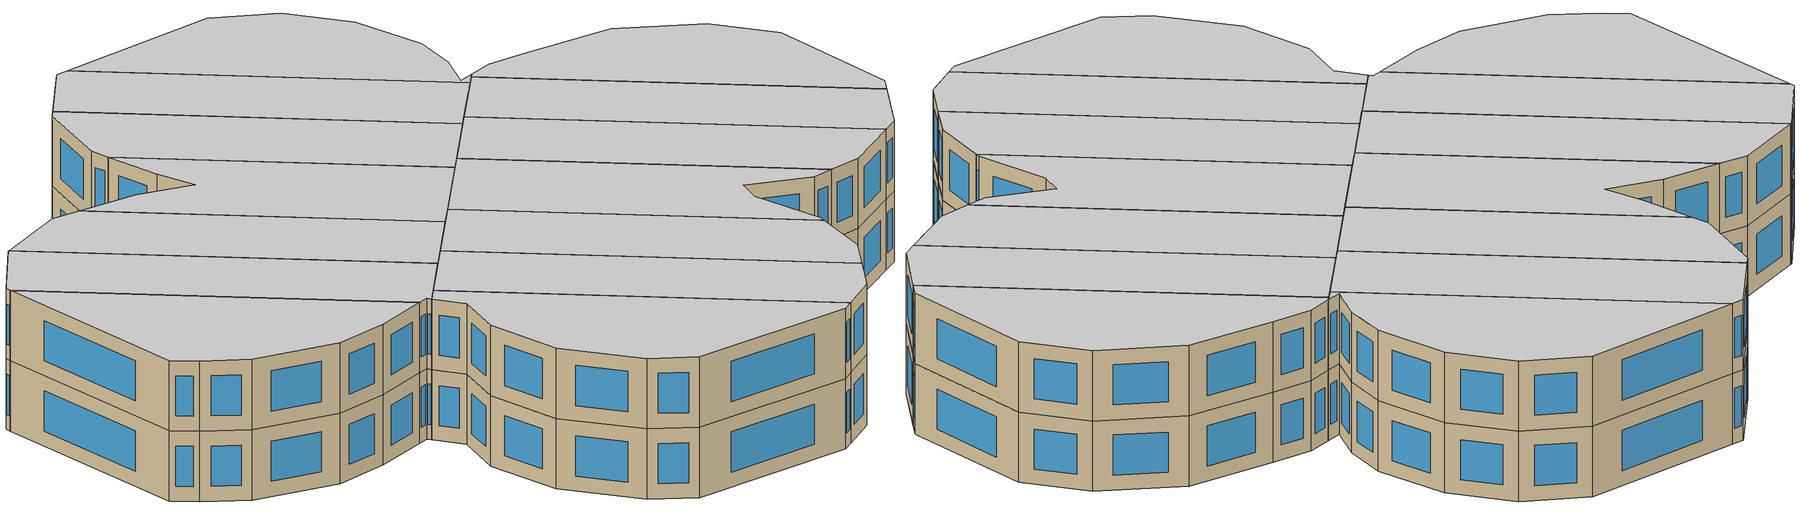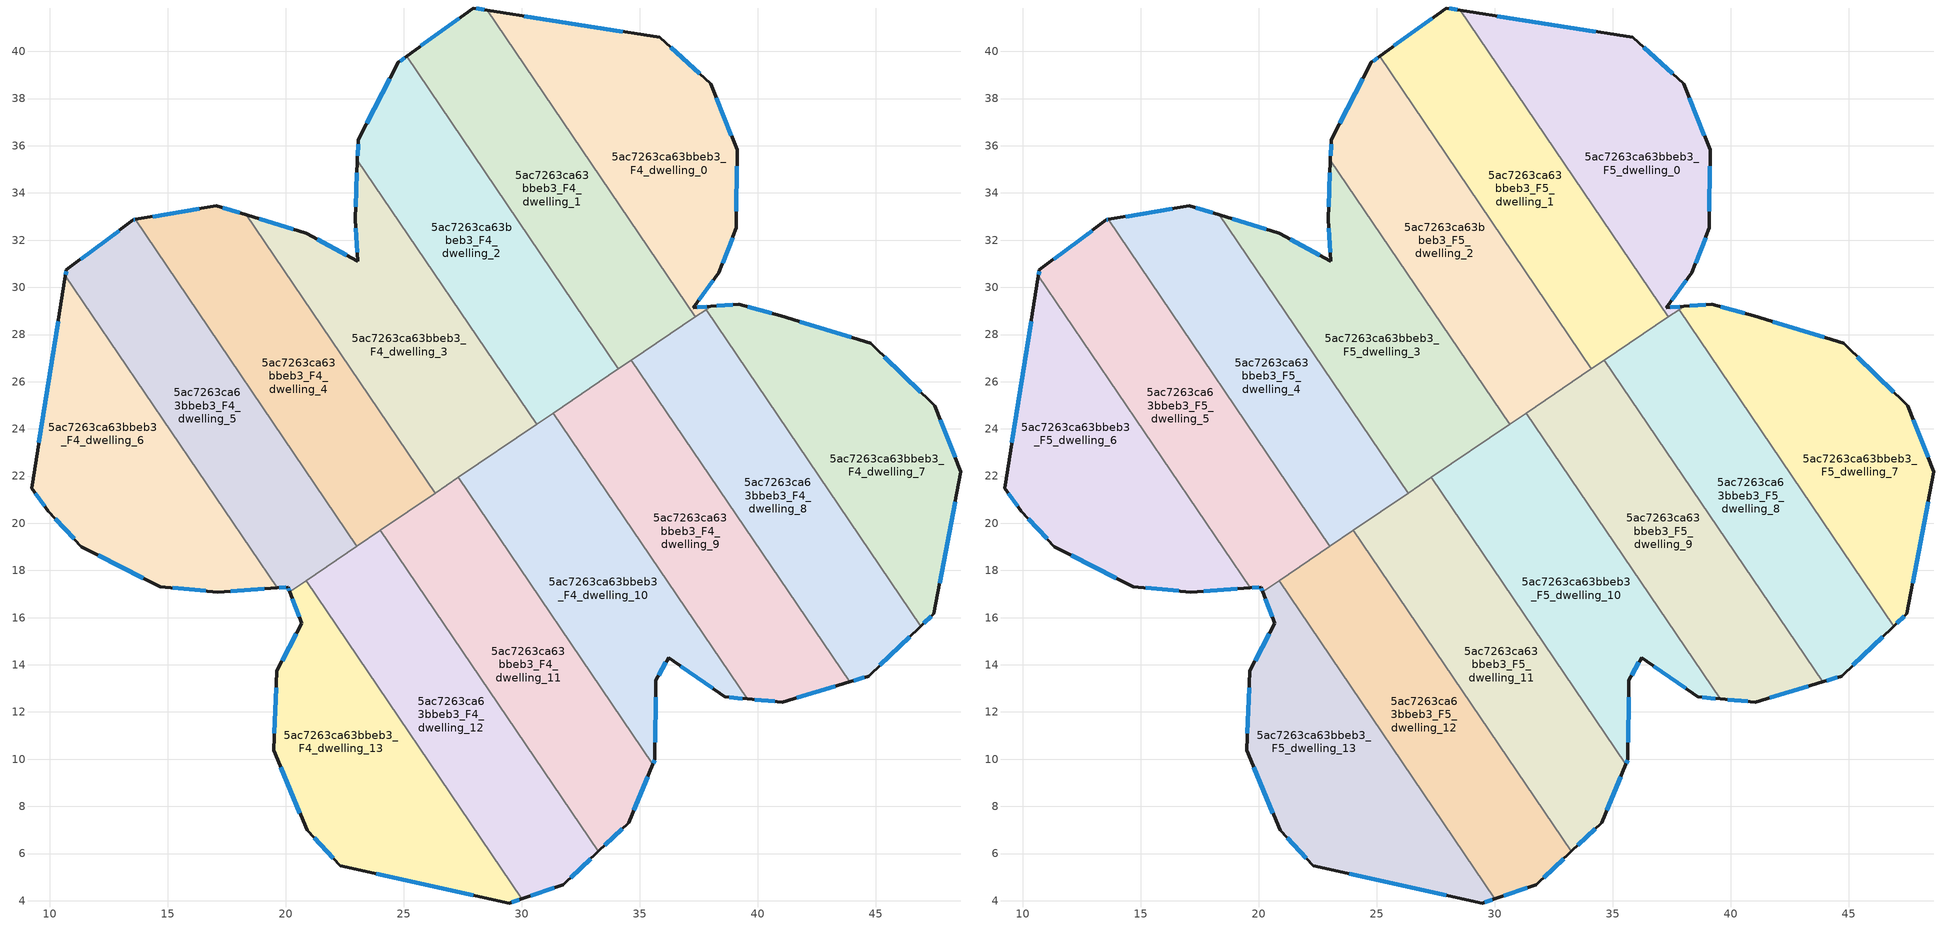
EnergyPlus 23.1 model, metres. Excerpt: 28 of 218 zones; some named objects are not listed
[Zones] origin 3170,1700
5ac7263ca63bbeb3_F4_dwelling_0
 floor to 5ac7263ca63bbeb3_F3_dwelling_0 (EU_floor_Construction): 38.01,38.63 39.13,35.83 39.09,32.52 38.35,30.62 37.27,29.14 38.01,29.19 37.35,28.75 28.54,41.75 35.85,40.59 z12
 wall outside (EU_wall_Construction): 38.01,29.19 37.27,29.14 38.35,30.62 39.09,32.52 39.13,35.83 38.01,38.63 35.85,40.59 28.54,41.75 z12:15
 wall to 5ac7263ca63bbeb3_F4_dwelling_1 (EU_wall_Construction): 28.54,41.75 37.35,28.75 z12:15
 wall to 5ac7263ca63bbeb3_F4_dwelling_8 (EU_wall_Construction): 37.35,28.75 37.81,29.06 z12:15
 wall to 5ac7263ca63bbeb3_F4_dwelling_7 (EU_wall_Construction): 37.81,29.06 38.01,29.19 z12:15
 window (EU_Window_Construction): 39.1,33.23 39.12,35.12 / 38.51,31.03 38.94,32.11 / 37.5,29.46 38.12,30.3 / 37.85,29.18 37.43,29.15 / 34.29,40.84 30.11,41.5 / 37.55,39.05 36.32,40.17 / 38.89,36.43 38.25,38.03 z12.64:14.36
5ac7263ca63bbeb3_F4_dwelling_1
 floor to 5ac7263ca63bbeb3_F3_dwelling_1 (EU_floor_Construction): 28.54,41.75 37.35,28.75 34.1,26.54 25.12,39.79 27.95,41.84 z12
 wall outside (EU_wall_Construction): 28.54,41.75 27.95,41.84 25.12,39.79 z12:15
 wall to 5ac7263ca63bbeb3_F4_dwelling_2 (EU_wall_Construction): 25.12,39.79 34.1,26.54 z12:15
 wall to 5ac7263ca63bbeb3_F4_dwelling_9 (EU_wall_Construction): 34.1,26.54 34.65,26.91 z12:15
 wall to 5ac7263ca63bbeb3_F4_dwelling_8 (EU_wall_Construction): 34.65,26.91 37.36,28.75 z12:15
 window (EU_Window_Construction): 27.35,41.4 25.73,40.23 / 28.42,41.77 28.08,41.82 z12.64:14.36
5ac7263ca63bbeb3_F4_dwelling_10
 floor to 5ac7263ca63bbeb3_F3_dwelling_10 (EU_floor_Construction): 31.34,24.67 39.55,12.55 38.6,12.64 36.22,14.3 35.68,13.34 35.65,10.01 35.55,9.79 27.31,21.94 z12
 wall outside (EU_wall_Construction): 35.55,9.79 35.65,10.01 35.68,13.34 36.22,14.3 38.6,12.64 39.55,12.55 z12:15
 wall to 5ac7263ca63bbeb3_F4_dwelling_9 (EU_wall_Construction): 39.55,12.55 31.34,24.67 z12:15
 wall to 5ac7263ca63bbeb3_F4_dwelling_11 (EU_wall_Construction): 27.31,21.94 35.55,9.79 z12:15
 wall to 5ac7263ca63bbeb3_F4_dwelling_3 (EU_wall_Construction): 30.63,24.19 27.31,21.94 z12:15
 wall to 5ac7263ca63bbeb3_F4_dwelling_2 (EU_wall_Construction): 31.34,24.67 30.63,24.19 z12:15
 window (EU_Window_Construction): 38.8,12.62 39.35,12.57 / 36.73,13.95 38.09,13 / 35.8,13.55 36.11,14.1 / 35.65,10.73 35.67,12.63 / 35.57,9.84 35.63,9.96 z12.64:14.36
5ac7263ca63bbeb3_F4_dwelling_11
 floor to 5ac7263ca63bbeb3_F3_dwelling_11 (EU_floor_Construction): 27.31,21.94 35.55,9.79 34.53,7.31 33.24,6.09 24.01,19.7 z12
 wall outside (EU_wall_Construction): 33.24,6.09 34.53,7.31 35.55,9.79 z12:15
 wall to 5ac7263ca63bbeb3_F4_dwelling_12 (EU_wall_Construction): 24.01,19.7 33.24,6.09 z12:15
 wall to 5ac7263ca63bbeb3_F4_dwelling_4 (EU_wall_Construction): 26.32,21.27 24.01,19.7 z12:15
 wall to 5ac7263ca63bbeb3_F4_dwelling_3 (EU_wall_Construction): 27.31,21.94 26.32,21.27 z12:15
 window (EU_Window_Construction): 34.75,7.84 35.33,9.26 / 33.52,6.35 34.25,7.05 z12.64:14.36
5ac7263ca63bbeb3_F4_dwelling_12
 floor to 5ac7263ca63bbeb3_F3_dwelling_12 (EU_floor_Construction): 24.01,19.7 33.24,6.09 31.76,4.67 30.01,4.08 20.86,17.57 z12
 wall outside (EU_wall_Construction): 30.01,4.08 31.76,4.67 33.24,6.09 z12:15
 wall to 5ac7263ca63bbeb3_F4_dwelling_13 (EU_wall_Construction): 20.86,17.57 30.01,4.08 z12:15
 wall to 5ac7263ca63bbeb3_F4_dwelling_5 (EU_wall_Construction): 23.01,19.02 20.86,17.57 z12:15
 wall to 5ac7263ca63bbeb3_F4_dwelling_4 (EU_wall_Construction): 24.01,19.7 23.01,19.02 z12:15
 window (EU_Window_Construction): 32.07,4.97 32.92,5.78 / 30.38,4.21 31.38,4.54 z12.64:14.36
5ac7263ca63bbeb3_F4_dwelling_13
 floor to 5ac7263ca63bbeb3_F3_dwelling_13 (EU_floor_Construction): 20.86,17.57 30.01,4.08 29.47,3.9 22.3,5.48 20.9,6.99 19.49,10.38 19.62,13.74 20.66,15.76 20.17,17.1 z12
 wall outside (EU_wall_Construction): 20.17,17.1 20.66,15.76 19.62,13.74 19.49,10.38 20.9,6.99 22.3,5.48 29.47,3.9 30.01,4.08 z12:15
 wall to 5ac7263ca63bbeb3_F4_dwelling_5 (EU_wall_Construction): 20.86,17.57 20.17,17.1 z12:15
 window (EU_Window_Construction): 19.79,9.65 20.6,7.71 / 19.6,13.02 19.52,11.1 / 20.44,15.33 19.85,14.17 / 20.27,16.81 20.56,16.04 / 29.58,3.94 29.89,4.05 / 23.84,5.14 27.93,4.24 / 21.2,6.66 22,5.8 z12.64:14.36
5ac7263ca63bbeb3_F4_dwelling_2
 floor to 5ac7263ca63bbeb3_F3_dwelling_2 (EU_floor_Construction): 25.12,39.79 34.1,26.54 30.63,24.19 23.04,35.39 23.07,36.25 24.77,39.54 z12
 wall outside (EU_wall_Construction): 25.12,39.79 24.77,39.54 23.07,36.25 23.04,35.39 z12:15
 wall to 5ac7263ca63bbeb3_F4_dwelling_3 (EU_wall_Construction): 23.04,35.39 30.63,24.19 z12:15
 wall to 5ac7263ca63bbeb3_F4_dwelling_9 (EU_wall_Construction): 31.33,24.67 34.1,26.54 z12:15
 window (EU_Window_Construction): 23.06,36.06 23.04,35.57 / 24.4,38.83 23.43,36.95 / 25.04,39.74 24.84,39.59 z12.64:14.36
5ac7263ca63bbeb3_F4_dwelling_3
 floor to 5ac7263ca63bbeb3_F3_dwelling_3 (EU_floor_Construction): 23.04,35.39 30.63,24.19 24.01,19.7 26.32,21.27 18.33,33.07 20.86,32.29 23.05,31.1 22.94,32.88 z12
 wall outside (EU_wall_Construction): 23.04,35.39 22.94,32.88 23.05,31.1 20.86,32.29 18.33,33.07 z12:15
 wall to 5ac7263ca63bbeb3_F4_dwelling_4 (EU_wall_Construction): 18.33,33.07 26.32,21.27 z12:15
 wall adiabatic (EU_wall_Construction): 26.32,21.27 24.01,19.7 26.32,21.27 z12:15
 window (EU_Window_Construction): 20.32,32.46 18.87,32.9 / 22.58,31.35 21.33,32.04 / 22.96,32.5 23.02,31.48 / 23.02,34.85 22.96,33.42 z12.64:14.36
5ac7263ca63bbeb3_F4_dwelling_4
 floor to 5ac7263ca63bbeb3_F3_dwelling_4 (EU_floor_Construction): 18.33,33.07 26.32,21.27 23.01,19.02 13.62,32.88 17.06,33.46 z12
 wall outside (EU_wall_Construction): 18.33,33.07 17.06,33.46 13.62,32.88 z12:15
 wall to 5ac7263ca63bbeb3_F4_dwelling_5 (EU_wall_Construction): 13.62,32.88 23.01,19.02 z12:15
 window (EU_Window_Construction): 16.32,33.33 14.35,33 / 18.05,33.15 17.33,33.37 z12.64:14.36
5ac7263ca63bbeb3_F4_dwelling_5
 floor to 5ac7263ca63bbeb3_F3_dwelling_5 (EU_floor_Construction): 13.62,32.88 23.01,19.02 20.17,17.1 20.09,17.29 19.63,17.26 10.66,30.49 10.7,30.74 13.54,32.86 z12
 wall outside (EU_wall_Construction): 13.62,32.88 13.54,32.86 10.7,30.74 10.66,30.49 / 19.63,17.26 20.09,17.29 20.17,17.1 z12:15
 wall to 5ac7263ca63bbeb3_F4_dwelling_6 (EU_wall_Construction): 10.66,30.49 19.63,17.26 z12:15
 window (EU_Window_Construction): 12.93,32.41 11.31,31.19 / 13.6,32.87 13.55,32.87 / 20.11,17.25 20.15,17.14 / 19.73,17.27 19.99,17.28 / 10.69,30.68 10.67,30.54 z12.64:14.36
5ac7263ca63bbeb3_F4_dwelling_6
 floor to 5ac7263ca63bbeb3_F3_dwelling_6 (EU_floor_Construction): 10.66,30.49 19.63,17.26 17.12,17.08 14.69,17.31 11.32,19.01 9.93,20.52 9.22,21.49 z12
 wall outside (EU_wall_Construction): 10.66,30.49 9.22,21.49 9.93,20.52 11.32,19.01 14.69,17.31 17.12,17.08 19.63,17.26 z12:15
 window (EU_Window_Construction): 10.23,20.19 11.02,19.33 / 9.37,21.28 9.78,20.72 / 10.35,28.56 9.53,23.41 / 17.66,17.12 19.09,17.22 / 15.21,17.26 16.6,17.13 / 12.04,18.65 13.97,17.67 z12.64:14.36
5ac7263ca63bbeb3_F4_dwelling_7
 floor to 5ac7263ca63bbeb3_F3_dwelling_7 (EU_floor_Construction): 44.78,27.63 47.5,24.98 48.61,22.19 47.47,16.17 46.91,15.64 37.81,29.06 38.01,29.19 39.19,29.28 40.97,28.79 z12
 wall outside (EU_wall_Construction): 46.91,15.64 47.47,16.17 48.61,22.19 47.5,24.98 44.78,27.63 40.97,28.79 39.19,29.28 38.01,29.19 z12:15
 wall to 5ac7263ca63bbeb3_F4_dwelling_8 (EU_wall_Construction): 37.81,29.06 46.91,15.64 z12:15
 window (EU_Window_Construction): 43.97,27.88 41.79,28.54 / 46.92,25.55 45.37,27.06 / 48.38,22.79 47.74,24.39 / 47.71,17.46 48.37,20.9 / 47.03,15.75 47.35,16.06 / 38.94,29.26 38.26,29.21 / 40.59,28.89 39.57,29.17 z12.64:14.36
5ac7263ca63bbeb3_F4_dwelling_8
 floor to 5ac7263ca63bbeb3_F3_dwelling_8 (EU_floor_Construction): 37.81,29.06 46.91,15.64 44.7,13.52 43.89,13.28 34.65,26.91 z12
 wall outside (EU_wall_Construction): 43.89,13.28 44.7,13.52 46.91,15.64 z12:15
 wall to 5ac7263ca63bbeb3_F4_dwelling_9 (EU_wall_Construction): 34.65,26.91 43.89,13.28 z12:15
 window (EU_Window_Construction): 44.06,13.33 44.52,13.47 / 45.17,13.97 46.44,15.18 z12.64:14.36
5ac7263ca63bbeb3_F4_dwelling_9
 floor to 5ac7263ca63bbeb3_F3_dwelling_9 (EU_floor_Construction): 34.65,26.91 43.89,13.28 41.04,12.42 39.55,12.55 31.34,24.67 z12
 wall outside (EU_wall_Construction): 39.55,12.55 41.04,12.42 43.89,13.28 z12:15
 window (EU_Window_Construction): 39.87,12.52 40.72,12.45 / 41.65,12.6 43.28,13.09 z12.64:14.36
5ac7263ca63bbeb3_F5_dwelling_0
 floor to 5ac7263ca63bbeb3_F4_dwelling_0 (EU_floor_Construction): 38.01,38.63 39.13,35.83 39.09,32.52 38.35,30.62 37.27,29.14 38.01,29.19 37.35,28.75 28.54,41.75 35.85,40.59 z15
 wall outside (EU_wall_Construction): 38.01,29.19 37.27,29.14 38.35,30.62 39.09,32.52 39.13,35.83 38.01,38.63 35.85,40.59 28.54,41.75 z15:18
 wall to 5ac7263ca63bbeb3_F5_dwelling_1 (EU_wall_Construction): 28.54,41.75 37.35,28.75 z15:18
 wall to 5ac7263ca63bbeb3_F5_dwelling_8 (EU_wall_Construction): 37.35,28.75 37.81,29.06 z15:18
 wall to 5ac7263ca63bbeb3_F5_dwelling_7 (EU_wall_Construction): 37.81,29.06 38.01,29.19 z15:18
 window (EU_Window_Construction): 39.1,33.23 39.12,35.12 / 38.51,31.03 38.94,32.11 / 37.5,29.46 38.12,30.3 / 37.85,29.18 37.43,29.15 / 34.29,40.84 30.11,41.5 / 37.55,39.05 36.32,40.17 / 38.89,36.43 38.25,38.03 z15.64:17.36
 ceiling to 5ac7263ca63bbeb3_F6_dwelling_0 (EU_floor_Construction): 38.01,29.19 37.27,29.14 38.35,30.62 39.09,32.52 39.13,35.83 38.01,38.63 35.85,40.59 28.54,41.75 37.35,28.75 z18
5ac7263ca63bbeb3_F5_dwelling_1
 floor to 5ac7263ca63bbeb3_F4_dwelling_1 (EU_floor_Construction): 28.54,41.75 37.35,28.75 34.1,26.54 25.12,39.79 27.95,41.84 z15
 wall outside (EU_wall_Construction): 28.54,41.75 27.95,41.84 25.12,39.79 z15:18
 wall to 5ac7263ca63bbeb3_F5_dwelling_2 (EU_wall_Construction): 25.12,39.79 34.1,26.54 z15:18
 wall to 5ac7263ca63bbeb3_F5_dwelling_9 (EU_wall_Construction): 34.1,26.54 34.65,26.91 z15:18
 wall to 5ac7263ca63bbeb3_F5_dwelling_8 (EU_wall_Construction): 34.65,26.91 37.36,28.75 z15:18
 window (EU_Window_Construction): 27.35,41.4 25.73,40.23 / 28.42,41.77 28.08,41.82 z15.64:17.36
 ceiling to 5ac7263ca63bbeb3_F6_dwelling_1 (EU_floor_Construction): 37.35,28.75 28.54,41.75 27.95,41.84 25.12,39.79 34.1,26.54 z18
5ac7263ca63bbeb3_F5_dwelling_10
 floor to 5ac7263ca63bbeb3_F4_dwelling_10 (EU_floor_Construction): 31.34,24.67 39.55,12.55 38.6,12.64 36.22,14.3 35.68,13.34 35.65,10.01 35.55,9.79 27.31,21.94 z15
 wall outside (EU_wall_Construction): 35.55,9.79 35.65,10.01 35.68,13.34 36.22,14.3 38.6,12.64 39.55,12.55 z15:18
 wall to 5ac7263ca63bbeb3_F5_dwelling_9 (EU_wall_Construction): 39.55,12.55 31.34,24.67 z15:18
 wall to 5ac7263ca63bbeb3_F5_dwelling_11 (EU_wall_Construction): 27.31,21.94 35.55,9.79 z15:18
 wall to 5ac7263ca63bbeb3_F5_dwelling_3 (EU_wall_Construction): 30.63,24.19 27.31,21.94 z15:18
 wall to 5ac7263ca63bbeb3_F5_dwelling_2 (EU_wall_Construction): 31.34,24.67 30.63,24.19 z15:18
 window (EU_Window_Construction): 38.8,12.62 39.35,12.57 / 36.73,13.95 38.09,13 / 35.8,13.55 36.11,14.1 / 35.65,10.73 35.67,12.63 / 35.57,9.84 35.63,9.96 z15.64:17.36
 ceiling to 5ac7263ca63bbeb3_F6_dwelling_10 (EU_floor_Construction): 39.55,12.55 31.34,24.67 27.31,21.94 35.55,9.79 35.65,10.01 35.68,13.34 36.22,14.3 38.6,12.64 z18
5ac7263ca63bbeb3_F5_dwelling_11
 floor to 5ac7263ca63bbeb3_F4_dwelling_11 (EU_floor_Construction): 27.31,21.94 35.55,9.79 34.53,7.31 33.24,6.09 24.01,19.7 z15
 wall outside (EU_wall_Construction): 33.24,6.09 34.53,7.31 35.55,9.79 z15:18
 wall to 5ac7263ca63bbeb3_F5_dwelling_12 (EU_wall_Construction): 24.01,19.7 33.24,6.09 z15:18
 wall to 5ac7263ca63bbeb3_F5_dwelling_4 (EU_wall_Construction): 26.32,21.27 24.01,19.7 z15:18
 wall to 5ac7263ca63bbeb3_F5_dwelling_3 (EU_wall_Construction): 27.31,21.94 26.32,21.27 z15:18
 window (EU_Window_Construction): 34.75,7.84 35.33,9.26 / 33.52,6.35 34.25,7.05 z15.64:17.36
 ceiling to 5ac7263ca63bbeb3_F6_dwelling_11 (EU_floor_Construction): 34.53,7.31 35.55,9.79 27.31,21.94 24.01,19.7 33.24,6.09 z18
5ac7263ca63bbeb3_F5_dwelling_12
 floor to 5ac7263ca63bbeb3_F4_dwelling_12 (EU_floor_Construction): 24.01,19.7 33.24,6.09 31.76,4.67 30.01,4.08 20.86,17.57 z15
 wall outside (EU_wall_Construction): 30.01,4.08 31.76,4.67 33.24,6.09 z15:18
 wall to 5ac7263ca63bbeb3_F5_dwelling_13 (EU_wall_Construction): 20.86,17.57 30.01,4.08 z15:18
 wall to 5ac7263ca63bbeb3_F5_dwelling_5 (EU_wall_Construction): 23.01,19.02 20.86,17.57 z15:18
 wall to 5ac7263ca63bbeb3_F5_dwelling_4 (EU_wall_Construction): 24.01,19.7 23.01,19.02 z15:18
 window (EU_Window_Construction): 32.07,4.97 32.92,5.78 / 30.38,4.21 31.38,4.54 z15.64:17.36
 ceiling to 5ac7263ca63bbeb3_F6_dwelling_12 (EU_floor_Construction): 31.76,4.67 33.24,6.09 24.01,19.7 20.86,17.57 30.01,4.08 z18
5ac7263ca63bbeb3_F5_dwelling_13
 floor to 5ac7263ca63bbeb3_F4_dwelling_13 (EU_floor_Construction): 20.86,17.57 30.01,4.08 29.47,3.9 22.3,5.48 20.9,6.99 19.49,10.38 19.62,13.74 20.66,15.76 20.17,17.1 z15
 wall outside (EU_wall_Construction): 20.17,17.1 20.66,15.76 19.62,13.74 19.49,10.38 20.9,6.99 22.3,5.48 29.47,3.9 30.01,4.08 z15:18
 wall to 5ac7263ca63bbeb3_F5_dwelling_5 (EU_wall_Construction): 20.86,17.57 20.17,17.1 z15:18
 window (EU_Window_Construction): 19.79,9.65 20.6,7.71 / 19.6,13.02 19.52,11.1 / 20.44,15.33 19.85,14.17 / 20.27,16.81 20.56,16.04 / 29.58,3.94 29.89,4.05 / 23.84,5.14 27.93,4.24 / 21.2,6.66 22,5.8 z15.64:17.36
 ceiling to 5ac7263ca63bbeb3_F6_dwelling_13 (EU_floor_Construction): 30.01,4.08 20.86,17.57 20.17,17.1 20.66,15.76 19.62,13.74 19.49,10.38 20.9,6.99 22.3,5.48 29.47,3.9 z18
5ac7263ca63bbeb3_F5_dwelling_2
 floor to 5ac7263ca63bbeb3_F4_dwelling_2 (EU_floor_Construction): 25.12,39.79 34.1,26.54 30.63,24.19 23.04,35.39 23.07,36.25 24.77,39.54 z15
 wall outside (EU_wall_Construction): 25.12,39.79 24.77,39.54 23.07,36.25 23.04,35.39 z15:18
 wall to 5ac7263ca63bbeb3_F5_dwelling_3 (EU_wall_Construction): 23.04,35.39 30.63,24.19 z15:18
 wall to 5ac7263ca63bbeb3_F5_dwelling_9 (EU_wall_Construction): 31.33,24.67 34.1,26.54 z15:18
 window (EU_Window_Construction): 23.06,36.06 23.04,35.57 / 24.4,38.83 23.43,36.95 / 25.04,39.74 24.84,39.59 z15.64:17.36
 ceiling to 5ac7263ca63bbeb3_F6_dwelling_2 (EU_floor_Construction): 34.1,26.54 25.12,39.79 24.77,39.54 23.07,36.25 23.04,35.39 30.63,24.19 z18
5ac7263ca63bbeb3_F5_dwelling_3
 floor to 5ac7263ca63bbeb3_F4_dwelling_3 (EU_floor_Construction): 23.04,35.39 30.63,24.19 24.01,19.7 26.32,21.27 18.33,33.07 20.86,32.29 23.05,31.1 22.94,32.88 z15
 wall outside (EU_wall_Construction): 23.04,35.39 22.94,32.88 23.05,31.1 20.86,32.29 18.33,33.07 z15:18
 wall to 5ac7263ca63bbeb3_F5_dwelling_4 (EU_wall_Construction): 18.33,33.07 26.32,21.27 z15:18
 wall adiabatic (EU_wall_Construction): 26.32,21.27 24.01,19.7 26.32,21.27 z15:18
 window (EU_Window_Construction): 20.32,32.46 18.87,32.9 / 22.58,31.35 21.33,32.04 / 22.96,32.5 23.02,31.48 / 23.02,34.85 22.96,33.42 z15.64:17.36
 ceiling to 5ac7263ca63bbeb3_F6_dwelling_3 (EU_floor_Construction): 30.63,24.19 23.04,35.39 22.94,32.88 23.05,31.1 20.86,32.29 18.33,33.07 26.32,21.27 24.01,19.7 z18
5ac7263ca63bbeb3_F5_dwelling_4
 floor to 5ac7263ca63bbeb3_F4_dwelling_4 (EU_floor_Construction): 18.33,33.07 26.32,21.27 23.01,19.02 13.62,32.88 17.06,33.46 z15
 wall outside (EU_wall_Construction): 18.33,33.07 17.06,33.46 13.62,32.88 z15:18
 wall to 5ac7263ca63bbeb3_F5_dwelling_5 (EU_wall_Construction): 13.62,32.88 23.01,19.02 z15:18
 window (EU_Window_Construction): 16.32,33.33 14.35,33 / 18.05,33.15 17.33,33.37 z15.64:17.36
 ceiling to 5ac7263ca63bbeb3_F6_dwelling_4 (EU_floor_Construction): 26.32,21.27 18.33,33.07 17.06,33.46 13.62,32.88 23.01,19.02 z18
5ac7263ca63bbeb3_F5_dwelling_5
 floor to 5ac7263ca63bbeb3_F4_dwelling_5 (EU_floor_Construction): 13.62,32.88 23.01,19.02 20.17,17.1 20.09,17.29 19.63,17.26 10.66,30.49 10.7,30.74 13.54,32.86 z15
 wall outside (EU_wall_Construction): 13.62,32.88 13.54,32.86 10.7,30.74 10.66,30.49 / 19.63,17.26 20.09,17.29 20.17,17.1 z15:18
 wall to 5ac7263ca63bbeb3_F5_dwelling_6 (EU_wall_Construction): 10.66,30.49 19.63,17.26 z15:18
 window (EU_Window_Construction): 12.93,32.41 11.31,31.19 / 13.6,32.87 13.55,32.87 / 20.11,17.25 20.15,17.14 / 19.73,17.27 19.99,17.28 / 10.69,30.68 10.67,30.54 z15.64:17.36
 ceiling to 5ac7263ca63bbeb3_F6_dwelling_5 (EU_floor_Construction): 23.01,19.02 13.62,32.88 13.54,32.86 10.7,30.74 10.66,30.49 19.63,17.26 20.09,17.29 20.17,17.1 z18
5ac7263ca63bbeb3_F5_dwelling_6
 floor to 5ac7263ca63bbeb3_F4_dwelling_6 (EU_floor_Construction): 10.66,30.49 19.63,17.26 17.12,17.08 14.69,17.31 11.32,19.01 9.93,20.52 9.22,21.49 z15
 wall outside (EU_wall_Construction): 10.66,30.49 9.22,21.49 9.93,20.52 11.32,19.01 14.69,17.31 17.12,17.08 19.63,17.26 z15:18
 window (EU_Window_Construction): 10.23,20.19 11.02,19.33 / 9.37,21.28 9.78,20.72 / 10.35,28.56 9.53,23.41 / 17.66,17.12 19.09,17.22 / 15.21,17.26 16.6,17.13 / 12.04,18.65 13.97,17.67 z15.64:17.36
 ceiling to 5ac7263ca63bbeb3_F6_dwelling_6 (EU_floor_Construction): 19.63,17.26 10.66,30.49 9.22,21.49 9.93,20.52 11.32,19.01 14.69,17.31 17.12,17.08 z18
5ac7263ca63bbeb3_F5_dwelling_7
 floor to 5ac7263ca63bbeb3_F4_dwelling_7 (EU_floor_Construction): 44.78,27.63 47.5,24.98 48.61,22.19 47.47,16.17 46.91,15.64 37.81,29.06 38.01,29.19 39.19,29.28 40.97,28.79 z15
 wall outside (EU_wall_Construction): 46.91,15.64 47.47,16.17 48.61,22.19 47.5,24.98 44.78,27.63 40.97,28.79 39.19,29.28 38.01,29.19 z15:18
 wall to 5ac7263ca63bbeb3_F5_dwelling_8 (EU_wall_Construction): 37.81,29.06 46.91,15.64 z15:18
 window (EU_Window_Construction): 43.97,27.88 41.79,28.54 / 46.92,25.55 45.37,27.06 / 48.38,22.79 47.74,24.39 / 47.71,17.46 48.37,20.9 / 47.03,15.75 47.35,16.06 / 38.94,29.26 38.26,29.21 / 40.59,28.89 39.57,29.17 z15.64:17.36
 ceiling to 5ac7263ca63bbeb3_F6_dwelling_7 (EU_floor_Construction): 47.47,16.17 48.61,22.19 47.5,24.98 44.78,27.63 40.97,28.79 39.19,29.28 38.01,29.19 37.81,29.06 46.91,15.64 z18
5ac7263ca63bbeb3_F5_dwelling_8
 floor to 5ac7263ca63bbeb3_F4_dwelling_8 (EU_floor_Construction): 37.81,29.06 46.91,15.64 44.7,13.52 43.89,13.28 34.65,26.91 z15
 wall outside (EU_wall_Construction): 43.89,13.28 44.7,13.52 46.91,15.64 z15:18
 wall to 5ac7263ca63bbeb3_F5_dwelling_9 (EU_wall_Construction): 34.65,26.91 43.89,13.28 z15:18
 window (EU_Window_Construction): 44.06,13.33 44.52,13.47 / 45.17,13.97 46.44,15.18 z15.64:17.36
 ceiling to 5ac7263ca63bbeb3_F6_dwelling_8 (EU_floor_Construction): 44.7,13.52 46.91,15.64 37.81,29.06 34.65,26.91 43.89,13.28 z18
5ac7263ca63bbeb3_F5_dwelling_9
 floor to 5ac7263ca63bbeb3_F4_dwelling_9 (EU_floor_Construction): 34.65,26.91 43.89,13.28 41.04,12.42 39.55,12.55 31.34,24.67 z15
 wall outside (EU_wall_Construction): 39.55,12.55 41.04,12.42 43.89,13.28 z15:18
 window (EU_Window_Construction): 39.87,12.52 40.72,12.45 / 41.65,12.6 43.28,13.09 z15.64:17.36
 ceiling to 5ac7263ca63bbeb3_F6_dwelling_9 (EU_floor_Construction): 43.89,13.28 34.65,26.91 31.34,24.67 39.55,12.55 41.04,12.42 z18
[Building]
EU S2 Campaign: North Axis=0; Terrain=City; Solar Distribution=FullExterior
[Site:Location]
Yerevan-Zvartnots.Intl.AP: Latitude=40.15; Longitude=44.383; Time Zone=4; Elevation=854
[SizingPeriod:WeatherFileDays]
AnnualSizingPeriod: Begin Month=1; Begin Day of Month=1; End Month=12; End Day of Month=31; Day of Week for Start Day=Monday; Use Weather File Daylight Saving Period=No; Use Weather File Rain and Snow Indicators=No
[MATERIAL]
EU_InternalMass_Material: Roughness=MediumRough; Thickness=0.1; Conductivity=1; Density=1800; Specific Heat=900; Thermal Absorptance=0.9; Solar Absorptance=0.7; Visible Absorptance=0.7
[MATERIAL:NOMASS] Roughness=MediumRough; Thermal Absorptance=0.9; Solar Absorptance=0.7; Visible Absorptance=0.7
Name | Thermal Resistance
EU_wall_NoMass | 1.05043
EU_floor_NoMass | 0.478065
[WINDOWMATERIAL:SIMPLEGLAZINGSYSTEM]
EU_Window_SimpleGlazing: UFactor=2.5566; Solar Heat Gain Coefficient=0.75; Visible Transmittance=0.75
[CONSTRUCTION]
EU_wall_Construction: EU_wall_NoMass
EU_floor_Construction: EU_floor_NoMass
EU_Window_Construction: EU_Window_SimpleGlazing
EU_InternalMass_Construction: EU_InternalMass_Material
[ZONE] Type=1; Multiplier=1; Ceiling Height=autocalculate; Floor Area=autocalculate; Part of Total Floor Area=Yes
Name | Volume
5ac7263ca63bbeb3_F4_dwelling_0; 5ac7263ca63bbeb3_F5_dwelling_0 | 189.231
5ac7263ca63bbeb3_F4_dwelling_1; 5ac7263ca63bbeb3_F5_dwelling_1 | 189.201
5ac7263ca63bbeb3_F4_dwelling_10; 5ac7263ca63bbeb3_F5_dwelling_10 | 189.202
5ac7263ca63bbeb3_F4_dwelling_11; 5ac7263ca63bbeb3_F5_dwelling_11 | 189.234
5ac7263ca63bbeb3_F4_dwelling_12; 5ac7263ca63bbeb3_F5_dwelling_12 | 189.203
5ac7263ca63bbeb3_F4_dwelling_13; 5ac7263ca63bbeb3_F5_dwelling_13 | 189.22
5ac7263ca63bbeb3_F4_dwelling_2; 5ac7263ca63bbeb3_F5_dwelling_2 | 189.235
5ac7263ca63bbeb3_F4_dwelling_3; 5ac7263ca63bbeb3_F5_dwelling_3 | 189.183
5ac7263ca63bbeb3_F4_dwelling_4; 5ac7263ca63bbeb3_F5_dwelling_4; 5ac7263ca63bbeb3_F4_dwelling_8; 5ac7263ca63bbeb3_F5_dwelling_8 | 189.246
5ac7263ca63bbeb3_F4_dwelling_5; 5ac7263ca63bbeb3_F5_dwelling_5 | 189.252
5ac7263ca63bbeb3_F4_dwelling_6; 5ac7263ca63bbeb3_F5_dwelling_6 | 189.204
5ac7263ca63bbeb3_F4_dwelling_7; 5ac7263ca63bbeb3_F5_dwelling_7 | 189.209
5ac7263ca63bbeb3_F4_dwelling_9; 5ac7263ca63bbeb3_F5_dwelling_9 | 189.218
[INTERNALMASS] Construction=EU_InternalMass_Construction
Name | Zone or ZoneList | Surface Area
5ac7263ca63bbeb3_F4_dwelling_0_EU_InternalMass | 5ac7263ca63bbeb3_F4_dwelling_0 | 63.0771
5ac7263ca63bbeb3_F4_dwelling_1_EU_InternalMass | 5ac7263ca63bbeb3_F4_dwelling_1 | 63.0672
5ac7263ca63bbeb3_F4_dwelling_2_EU_InternalMass | 5ac7263ca63bbeb3_F4_dwelling_2 | 63.0783
5ac7263ca63bbeb3_F4_dwelling_3_EU_InternalMass | 5ac7263ca63bbeb3_F4_dwelling_3 | 63.0637
5ac7263ca63bbeb3_F4_dwelling_4_EU_InternalMass | 5ac7263ca63bbeb3_F4_dwelling_4 | 63.0819
5ac7263ca63bbeb3_F4_dwelling_5_EU_InternalMass | 5ac7263ca63bbeb3_F4_dwelling_5 | 63.0838
5ac7263ca63bbeb3_F4_dwelling_6_EU_InternalMass | 5ac7263ca63bbeb3_F4_dwelling_6 | 63.0681
5ac7263ca63bbeb3_F4_dwelling_7_EU_InternalMass | 5ac7263ca63bbeb3_F4_dwelling_7 | 63.0698
5ac7263ca63bbeb3_F4_dwelling_8_EU_InternalMass | 5ac7263ca63bbeb3_F4_dwelling_8 | 63.0819
5ac7263ca63bbeb3_F4_dwelling_9_EU_InternalMass | 5ac7263ca63bbeb3_F4_dwelling_9 | 63.0728
5ac7263ca63bbeb3_F4_dwelling_10_EU_InternalMass | 5ac7263ca63bbeb3_F4_dwelling_10 | 63.0675
5ac7263ca63bbeb3_F4_dwelling_11_EU_InternalMass | 5ac7263ca63bbeb3_F4_dwelling_11 | 63.0781
5ac7263ca63bbeb3_F4_dwelling_12_EU_InternalMass | 5ac7263ca63bbeb3_F4_dwelling_12 | 63.0675
5ac7263ca63bbeb3_F4_dwelling_13_EU_InternalMass | 5ac7263ca63bbeb3_F4_dwelling_13 | 63.0734
5ac7263ca63bbeb3_F5_dwelling_0_EU_InternalMass | 5ac7263ca63bbeb3_F5_dwelling_0 | 63.0771
5ac7263ca63bbeb3_F5_dwelling_1_EU_InternalMass | 5ac7263ca63bbeb3_F5_dwelling_1 | 63.0672
5ac7263ca63bbeb3_F5_dwelling_2_EU_InternalMass | 5ac7263ca63bbeb3_F5_dwelling_2 | 63.0783
5ac7263ca63bbeb3_F5_dwelling_3_EU_InternalMass | 5ac7263ca63bbeb3_F5_dwelling_3 | 63.0637
5ac7263ca63bbeb3_F5_dwelling_4_EU_InternalMass | 5ac7263ca63bbeb3_F5_dwelling_4 | 63.0819
5ac7263ca63bbeb3_F5_dwelling_5_EU_InternalMass | 5ac7263ca63bbeb3_F5_dwelling_5 | 63.0838
5ac7263ca63bbeb3_F5_dwelling_6_EU_InternalMass | 5ac7263ca63bbeb3_F5_dwelling_6 | 63.0681
5ac7263ca63bbeb3_F5_dwelling_7_EU_InternalMass | 5ac7263ca63bbeb3_F5_dwelling_7 | 63.0698
5ac7263ca63bbeb3_F5_dwelling_8_EU_InternalMass | 5ac7263ca63bbeb3_F5_dwelling_8 | 63.0819
5ac7263ca63bbeb3_F5_dwelling_9_EU_InternalMass | 5ac7263ca63bbeb3_F5_dwelling_9 | 63.0728
5ac7263ca63bbeb3_F5_dwelling_10_EU_InternalMass | 5ac7263ca63bbeb3_F5_dwelling_10 | 63.0675
5ac7263ca63bbeb3_F5_dwelling_11_EU_InternalMass | 5ac7263ca63bbeb3_F5_dwelling_11 | 63.0781
5ac7263ca63bbeb3_F5_dwelling_12_EU_InternalMass | 5ac7263ca63bbeb3_F5_dwelling_12 | 63.0675
5ac7263ca63bbeb3_F5_dwelling_13_EU_InternalMass | 5ac7263ca63bbeb3_F5_dwelling_13 | 63.0734
[OTHEREQUIPMENT] Fuel Type=Electricity; Design Level Calculation Method=Watts/Area; Power per Zone Floor Area=1; Fraction Latent=0; Fraction Radiant=0; Fraction Lost=0; Carbon Dioxide Generation Rate=0; EndUse Subcategory=EU_Step8_InternalGains
Name | Zone or ZoneList or Space or SpaceList | Schedule
EU_Step8_InternalGain_5ac7263ca63bbeb3_F4_dwelling_0_f000 | 5ac7263ca63bbeb3_F4_dwelling_0 | EU_Step8_GainSchedule_5ac7263ca63bbeb3_F4_dwelling_0_f000
EU_Step8_InternalGain_5ac7263ca63bbeb3_F4_dwelling_1_f000 | 5ac7263ca63bbeb3_F4_dwelling_1 | EU_Step8_GainSchedule_5ac7263ca63bbeb3_F4_dwelling_1_f000
EU_Step8_InternalGain_5ac7263ca63bbeb3_F4_dwelling_2_f000 | 5ac7263ca63bbeb3_F4_dwelling_2 | EU_Step8_GainSchedule_5ac7263ca63bbeb3_F4_dwelling_2_f000
EU_Step8_InternalGain_5ac7263ca63bbeb3_F4_dwelling_3_f000 | 5ac7263ca63bbeb3_F4_dwelling_3 | EU_Step8_GainSchedule_5ac7263ca63bbeb3_F4_dwelling_3_f000
EU_Step8_InternalGain_5ac7263ca63bbeb3_F4_dwelling_4_f000 | 5ac7263ca63bbeb3_F4_dwelling_4 | EU_Step8_GainSchedule_5ac7263ca63bbeb3_F4_dwelling_4_f000
EU_Step8_InternalGain_5ac7263ca63bbeb3_F4_dwelling_5_f000 | 5ac7263ca63bbeb3_F4_dwelling_5 | EU_Step8_GainSchedule_5ac7263ca63bbeb3_F4_dwelling_5_f000
EU_Step8_InternalGain_5ac7263ca63bbeb3_F4_dwelling_6_f000 | 5ac7263ca63bbeb3_F4_dwelling_6 | EU_Step8_GainSchedule_5ac7263ca63bbeb3_F4_dwelling_6_f000
EU_Step8_InternalGain_5ac7263ca63bbeb3_F4_dwelling_7_f000 | 5ac7263ca63bbeb3_F4_dwelling_7 | EU_Step8_GainSchedule_5ac7263ca63bbeb3_F4_dwelling_7_f000
EU_Step8_InternalGain_5ac7263ca63bbeb3_F4_dwelling_8_f000 | 5ac7263ca63bbeb3_F4_dwelling_8 | EU_Step8_GainSchedule_5ac7263ca63bbeb3_F4_dwelling_8_f000
EU_Step8_InternalGain_5ac7263ca63bbeb3_F4_dwelling_9_f000 | 5ac7263ca63bbeb3_F4_dwelling_9 | EU_Step8_GainSchedule_5ac7263ca63bbeb3_F4_dwelling_9_f000
EU_Step8_InternalGain_5ac7263ca63bbeb3_F4_dwelling_10_f000 | 5ac7263ca63bbeb3_F4_dwelling_10 | EU_Step8_GainSchedule_5ac7263ca63bbeb3_F4_dwelling_10_f000
EU_Step8_InternalGain_5ac7263ca63bbeb3_F4_dwelling_11_f000 | 5ac7263ca63bbeb3_F4_dwelling_11 | EU_Step8_GainSchedule_5ac7263ca63bbeb3_F4_dwelling_11_f000
EU_Step8_InternalGain_5ac7263ca63bbeb3_F4_dwelling_12_f000 | 5ac7263ca63bbeb3_F4_dwelling_12 | EU_Step8_GainSchedule_5ac7263ca63bbeb3_F4_dwelling_12_f000
EU_Step8_InternalGain_5ac7263ca63bbeb3_F4_dwelling_13_f000 | 5ac7263ca63bbeb3_F4_dwelling_13 | EU_Step8_GainSchedule_5ac7263ca63bbeb3_F4_dwelling_13_f000
EU_Step8_InternalGain_5ac7263ca63bbeb3_F5_dwelling_0_f000 | 5ac7263ca63bbeb3_F5_dwelling_0 | EU_Step8_GainSchedule_5ac7263ca63bbeb3_F5_dwelling_0_f000
EU_Step8_InternalGain_5ac7263ca63bbeb3_F5_dwelling_1_f000 | 5ac7263ca63bbeb3_F5_dwelling_1 | EU_Step8_GainSchedule_5ac7263ca63bbeb3_F5_dwelling_1_f000
EU_Step8_InternalGain_5ac7263ca63bbeb3_F5_dwelling_2_f000 | 5ac7263ca63bbeb3_F5_dwelling_2 | EU_Step8_GainSchedule_5ac7263ca63bbeb3_F5_dwelling_2_f000
EU_Step8_InternalGain_5ac7263ca63bbeb3_F5_dwelling_3_f000 | 5ac7263ca63bbeb3_F5_dwelling_3 | EU_Step8_GainSchedule_5ac7263ca63bbeb3_F5_dwelling_3_f000
EU_Step8_InternalGain_5ac7263ca63bbeb3_F5_dwelling_4_f000 | 5ac7263ca63bbeb3_F5_dwelling_4 | EU_Step8_GainSchedule_5ac7263ca63bbeb3_F5_dwelling_4_f000
EU_Step8_InternalGain_5ac7263ca63bbeb3_F5_dwelling_5_f000 | 5ac7263ca63bbeb3_F5_dwelling_5 | EU_Step8_GainSchedule_5ac7263ca63bbeb3_F5_dwelling_5_f000
EU_Step8_InternalGain_5ac7263ca63bbeb3_F5_dwelling_6_f000 | 5ac7263ca63bbeb3_F5_dwelling_6 | EU_Step8_GainSchedule_5ac7263ca63bbeb3_F5_dwelling_6_f000
EU_Step8_InternalGain_5ac7263ca63bbeb3_F5_dwelling_7_f000 | 5ac7263ca63bbeb3_F5_dwelling_7 | EU_Step8_GainSchedule_5ac7263ca63bbeb3_F5_dwelling_7_f000
EU_Step8_InternalGain_5ac7263ca63bbeb3_F5_dwelling_8_f000 | 5ac7263ca63bbeb3_F5_dwelling_8 | EU_Step8_GainSchedule_5ac7263ca63bbeb3_F5_dwelling_8_f000
EU_Step8_InternalGain_5ac7263ca63bbeb3_F5_dwelling_9_f000 | 5ac7263ca63bbeb3_F5_dwelling_9 | EU_Step8_GainSchedule_5ac7263ca63bbeb3_F5_dwelling_9_f000
EU_Step8_InternalGain_5ac7263ca63bbeb3_F5_dwelling_10_f000 | 5ac7263ca63bbeb3_F5_dwelling_10 | EU_Step8_GainSchedule_5ac7263ca63bbeb3_F5_dwelling_10_f000
EU_Step8_InternalGain_5ac7263ca63bbeb3_F5_dwelling_11_f000 | 5ac7263ca63bbeb3_F5_dwelling_11 | EU_Step8_GainSchedule_5ac7263ca63bbeb3_F5_dwelling_11_f000
EU_Step8_InternalGain_5ac7263ca63bbeb3_F5_dwelling_12_f000 | 5ac7263ca63bbeb3_F5_dwelling_12 | EU_Step8_GainSchedule_5ac7263ca63bbeb3_F5_dwelling_12_f000
EU_Step8_InternalGain_5ac7263ca63bbeb3_F5_dwelling_13_f000 | 5ac7263ca63bbeb3_F5_dwelling_13 | EU_Step8_GainSchedule_5ac7263ca63bbeb3_F5_dwelling_13_f000
[ZONEVENTILATION:DESIGNFLOWRATE] Schedule=EU_AlwaysOn; Design Flow Rate Calculation Method=AirChanges/Hour; Air Changes per Hour=0.557805; Ventilation Type=Natural; Fan Pressure Rise=0; Fan Total Efficiency=1; Constant Term Coefficient=1; Temperature Term Coefficient=0; Velocity Term Coefficient=0; Velocity Squared Term Coefficient=0; Minimum Indoor Temperature=-100; Maximum Indoor Temperature=100; Delta Temperature=-100; Minimum Outdoor Temperature=-100; Maximum Outdoor Temperature=100; Maximum Wind Speed=40
Name | Zone or ZoneList or Space or SpaceList
EU_ConstantAir_5ac7263ca63bbeb3_F4_dwelling_0 | 5ac7263ca63bbeb3_F4_dwelling_0
EU_ConstantAir_5ac7263ca63bbeb3_F4_dwelling_1 | 5ac7263ca63bbeb3_F4_dwelling_1
EU_ConstantAir_5ac7263ca63bbeb3_F4_dwelling_2 | 5ac7263ca63bbeb3_F4_dwelling_2
EU_ConstantAir_5ac7263ca63bbeb3_F4_dwelling_3 | 5ac7263ca63bbeb3_F4_dwelling_3
EU_ConstantAir_5ac7263ca63bbeb3_F4_dwelling_4 | 5ac7263ca63bbeb3_F4_dwelling_4
EU_ConstantAir_5ac7263ca63bbeb3_F4_dwelling_5 | 5ac7263ca63bbeb3_F4_dwelling_5
EU_ConstantAir_5ac7263ca63bbeb3_F4_dwelling_6 | 5ac7263ca63bbeb3_F4_dwelling_6
EU_ConstantAir_5ac7263ca63bbeb3_F4_dwelling_7 | 5ac7263ca63bbeb3_F4_dwelling_7
EU_ConstantAir_5ac7263ca63bbeb3_F4_dwelling_8 | 5ac7263ca63bbeb3_F4_dwelling_8
EU_ConstantAir_5ac7263ca63bbeb3_F4_dwelling_9 | 5ac7263ca63bbeb3_F4_dwelling_9
EU_ConstantAir_5ac7263ca63bbeb3_F4_dwelling_10 | 5ac7263ca63bbeb3_F4_dwelling_10
EU_ConstantAir_5ac7263ca63bbeb3_F4_dwelling_11 | 5ac7263ca63bbeb3_F4_dwelling_11
EU_ConstantAir_5ac7263ca63bbeb3_F4_dwelling_12 | 5ac7263ca63bbeb3_F4_dwelling_12
EU_ConstantAir_5ac7263ca63bbeb3_F4_dwelling_13 | 5ac7263ca63bbeb3_F4_dwelling_13
EU_ConstantAir_5ac7263ca63bbeb3_F5_dwelling_0 | 5ac7263ca63bbeb3_F5_dwelling_0
EU_ConstantAir_5ac7263ca63bbeb3_F5_dwelling_1 | 5ac7263ca63bbeb3_F5_dwelling_1
EU_ConstantAir_5ac7263ca63bbeb3_F5_dwelling_2 | 5ac7263ca63bbeb3_F5_dwelling_2
EU_ConstantAir_5ac7263ca63bbeb3_F5_dwelling_3 | 5ac7263ca63bbeb3_F5_dwelling_3
EU_ConstantAir_5ac7263ca63bbeb3_F5_dwelling_4 | 5ac7263ca63bbeb3_F5_dwelling_4
EU_ConstantAir_5ac7263ca63bbeb3_F5_dwelling_5 | 5ac7263ca63bbeb3_F5_dwelling_5
EU_ConstantAir_5ac7263ca63bbeb3_F5_dwelling_6 | 5ac7263ca63bbeb3_F5_dwelling_6
EU_ConstantAir_5ac7263ca63bbeb3_F5_dwelling_7 | 5ac7263ca63bbeb3_F5_dwelling_7
EU_ConstantAir_5ac7263ca63bbeb3_F5_dwelling_8 | 5ac7263ca63bbeb3_F5_dwelling_8
EU_ConstantAir_5ac7263ca63bbeb3_F5_dwelling_9 | 5ac7263ca63bbeb3_F5_dwelling_9
EU_ConstantAir_5ac7263ca63bbeb3_F5_dwelling_10 | 5ac7263ca63bbeb3_F5_dwelling_10
EU_ConstantAir_5ac7263ca63bbeb3_F5_dwelling_11 | 5ac7263ca63bbeb3_F5_dwelling_11
EU_ConstantAir_5ac7263ca63bbeb3_F5_dwelling_12 | 5ac7263ca63bbeb3_F5_dwelling_12
EU_ConstantAir_5ac7263ca63bbeb3_F5_dwelling_13 | 5ac7263ca63bbeb3_F5_dwelling_13
[HVACTEMPLATE:THERMOSTAT] Constant Heating Setpoint=20; Constant Cooling Setpoint=50
EU_HeatOnly_5ac7263ca63bbeb3_F8_dwelling_13; EU_HeatOnly_5ac7263ca63bbeb3_F9_dwelling_0; EU_HeatOnly_5ac7263ca63bbeb3_F9_dwelling_1; EU_HeatOnly_5ac7263ca63bbeb3_F9_dwelling_2; EU_HeatOnly_5ac7263ca63bbeb3_F9_dwelling_3; EU_HeatOnly_5ac7263ca63bbeb3_F9_dwelling_4; EU_HeatOnly_5ac7263ca63bbeb3_F9_dwelling_5; EU_HeatOnly_5ac7263ca63bbeb3_F9_dwelling_6; EU_HeatOnly_5ac7263ca63bbeb3_F9_dwelling_7; EU_HeatOnly_5ac7263ca63bbeb3_F9_dwelling_8; EU_HeatOnly_5ac7263ca63bbeb3_F9_dwelling_9; EU_HeatOnly_5ac7263ca63bbeb3_F9_dwelling_10; EU_HeatOnly_5ac7263ca63bbeb3_F9_dwelling_11; EU_HeatOnly_5ac7263ca63bbeb3_F9_dwelling_12; EU_HeatOnly_5ac7263ca63bbeb3_F9_dwelling_13; EU_HeatOnly_5ac7263ca63bbeb3_F10_dwelling_0; EU_HeatOnly_5ac7263ca63bbeb3_F10_dwelling_1; EU_HeatOnly_5ac7263ca63bbeb3_F10_dwelling_2; EU_HeatOnly_5ac7263ca63bbeb3_F10_dwelling_3; EU_HeatOnly_5ac7263ca63bbeb3_F10_dwelling_4; EU_HeatOnly_5ac7263ca63bbeb3_F10_dwelling_5; EU_HeatOnly_5ac7263ca63bbeb3_F10_dwelling_6; EU_HeatOnly_5ac7263ca63bbeb3_F10_dwelling_7; EU_HeatOnly_5ac7263ca63bbeb3_F10_dwelling_8; EU_HeatOnly_5ac7263ca63bbeb3_F10_dwelling_9; EU_HeatOnly_5ac7263ca63bbeb3_F10_dwelling_10; EU_HeatOnly_5ac7263ca63bbeb3_F10_dwelling_11; EU_HeatOnly_5ac7263ca63bbeb3_F10_dwelling_12; EU_HeatOnly_5ac7263ca63bbeb3_F11_dwelling_0; EU_HeatOnly_5ac7263ca63bbeb3_F11_dwelling_1
[HVACTEMPLATE:ZONE:IDEALLOADSAIRSYSTEM] System Availability Schedule=EU_AlwaysOn; Maximum Heating Supply Air Temperature=50; Minimum Cooling Supply Air Temperature=13; Maximum Heating Supply Air Humidity Ratio=0.0156; Minimum Cooling Supply Air Humidity Ratio=0.0077; Heating Limit=NoLimit; Cooling Limit=NoLimit; Heating Availability Schedule=EU_AlwaysOn; Cooling Availability Schedule=EU_CoolingOff; Dehumidification Control Type=ConstantSensibleHeatRatio; Cooling Sensible Heat Ratio=0.7; Dehumidification Setpoint=60; Humidification Control Type=None; Humidification Setpoint=30; Outdoor Air Method=None; Outdoor Air Flow Rate per Person=0.00944; Outdoor Air Flow Rate per Zone Floor Area=0; Outdoor Air Flow Rate per Zone=0; Demand Controlled Ventilation Type=None; Outdoor Air Economizer Type=NoEconomizer; Heat Recovery Type=None; Sensible Heat Recovery Effectiveness=0.7; Latent Heat Recovery Effectiveness=0.65
Name | Template Thermostat
5ac7263ca63bbeb3_F4_dwelling_0 | EU_HeatOnly_5ac7263ca63bbeb3_F4_dwelling_0
5ac7263ca63bbeb3_F4_dwelling_1 | EU_HeatOnly_5ac7263ca63bbeb3_F4_dwelling_1
5ac7263ca63bbeb3_F4_dwelling_2 | EU_HeatOnly_5ac7263ca63bbeb3_F4_dwelling_2
5ac7263ca63bbeb3_F4_dwelling_3 | EU_HeatOnly_5ac7263ca63bbeb3_F4_dwelling_3
5ac7263ca63bbeb3_F4_dwelling_4 | EU_HeatOnly_5ac7263ca63bbeb3_F4_dwelling_4
5ac7263ca63bbeb3_F4_dwelling_5 | EU_HeatOnly_5ac7263ca63bbeb3_F4_dwelling_5
5ac7263ca63bbeb3_F4_dwelling_6 | EU_HeatOnly_5ac7263ca63bbeb3_F4_dwelling_6
5ac7263ca63bbeb3_F4_dwelling_7 | EU_HeatOnly_5ac7263ca63bbeb3_F4_dwelling_7
5ac7263ca63bbeb3_F4_dwelling_8 | EU_HeatOnly_5ac7263ca63bbeb3_F4_dwelling_8
5ac7263ca63bbeb3_F4_dwelling_9 | EU_HeatOnly_5ac7263ca63bbeb3_F4_dwelling_9
5ac7263ca63bbeb3_F4_dwelling_10 | EU_HeatOnly_5ac7263ca63bbeb3_F4_dwelling_10
5ac7263ca63bbeb3_F4_dwelling_11 | EU_HeatOnly_5ac7263ca63bbeb3_F4_dwelling_11
5ac7263ca63bbeb3_F4_dwelling_12 | EU_HeatOnly_5ac7263ca63bbeb3_F4_dwelling_12
5ac7263ca63bbeb3_F4_dwelling_13 | EU_HeatOnly_5ac7263ca63bbeb3_F4_dwelling_13
5ac7263ca63bbeb3_F5_dwelling_0 | EU_HeatOnly_5ac7263ca63bbeb3_F5_dwelling_0
5ac7263ca63bbeb3_F5_dwelling_1 | EU_HeatOnly_5ac7263ca63bbeb3_F5_dwelling_1
5ac7263ca63bbeb3_F5_dwelling_2 | EU_HeatOnly_5ac7263ca63bbeb3_F5_dwelling_2
5ac7263ca63bbeb3_F5_dwelling_3 | EU_HeatOnly_5ac7263ca63bbeb3_F5_dwelling_3
5ac7263ca63bbeb3_F5_dwelling_4 | EU_HeatOnly_5ac7263ca63bbeb3_F5_dwelling_4
5ac7263ca63bbeb3_F5_dwelling_5 | EU_HeatOnly_5ac7263ca63bbeb3_F5_dwelling_5
5ac7263ca63bbeb3_F5_dwelling_6 | EU_HeatOnly_5ac7263ca63bbeb3_F5_dwelling_6
5ac7263ca63bbeb3_F5_dwelling_7 | EU_HeatOnly_5ac7263ca63bbeb3_F5_dwelling_7
5ac7263ca63bbeb3_F5_dwelling_8 | EU_HeatOnly_5ac7263ca63bbeb3_F5_dwelling_8
5ac7263ca63bbeb3_F5_dwelling_9 | EU_HeatOnly_5ac7263ca63bbeb3_F5_dwelling_9
5ac7263ca63bbeb3_F5_dwelling_10 | EU_HeatOnly_5ac7263ca63bbeb3_F5_dwelling_10
5ac7263ca63bbeb3_F5_dwelling_11 | EU_HeatOnly_5ac7263ca63bbeb3_F5_dwelling_11
5ac7263ca63bbeb3_F5_dwelling_12 | EU_HeatOnly_5ac7263ca63bbeb3_F5_dwelling_12
5ac7263ca63bbeb3_F5_dwelling_13 | EU_HeatOnly_5ac7263ca63bbeb3_F5_dwelling_13
[SIZING:ZONE] Zone Cooling Design Supply Air Temperature Input Method=SupplyAirTemperature; Zone Cooling Design Supply Air Temperature=13; Zone Heating Design Supply Air Temperature Input Method=SupplyAirTemperature; Zone Heating Design Supply Air Temperature=50; Zone Cooling Design Supply Air Humidity Ratio=0.008; Zone Heating Design Supply Air Humidity Ratio=0.008; Cooling Design Air Flow Method=DesignDay; Cooling Design Air Flow Rate=0; Cooling Minimum Air Flow per Zone Floor Area=0.000762; Cooling Minimum Air Flow=0; Cooling Minimum Air Flow Fraction=0.2; Heating Design Air Flow Method=DesignDay; Heating Design Air Flow Rate=0; Heating Maximum Air Flow per Zone Floor Area=0.002032; Heating Maximum Air Flow=0.141576; Heating Maximum Air Flow Fraction=0.3; Account for Dedicated Outdoor Air System=No; Dedicated Outdoor Air System Control Strategy=NeutralSupplyAir; Dedicated Outdoor Air Low Setpoint Temperature for Design=autosize; Dedicated Outdoor Air High Setpoint Temperature for Design=autosize; Zone Load Sizing Method=Sensible Load Only No Latent Load; Zone Latent Cooling Design Supply Air Humidity Ratio Input Method=HumidityRatioDifference; Zone Cooling Design Supply Air Humidity Ratio Difference=0.005; Zone Latent Heating Design Supply Air Humidity Ratio Input Method=HumidityRatioDifference; Zone Humidification Design Supply Air Humidity Ratio Difference=0.005
5ac7263ca63bbeb3_F4_dwelling_0; 5ac7263ca63bbeb3_F4_dwelling_1; 5ac7263ca63bbeb3_F4_dwelling_2; 5ac7263ca63bbeb3_F4_dwelling_3; 5ac7263ca63bbeb3_F4_dwelling_4; 5ac7263ca63bbeb3_F4_dwelling_5; 5ac7263ca63bbeb3_F4_dwelling_6; 5ac7263ca63bbeb3_F4_dwelling_7; 5ac7263ca63bbeb3_F4_dwelling_8; 5ac7263ca63bbeb3_F4_dwelling_9; 5ac7263ca63bbeb3_F4_dwelling_10; 5ac7263ca63bbeb3_F4_dwelling_11; 5ac7263ca63bbeb3_F4_dwelling_12; 5ac7263ca63bbeb3_F4_dwelling_13; 5ac7263ca63bbeb3_F5_dwelling_0; 5ac7263ca63bbeb3_F5_dwelling_1; 5ac7263ca63bbeb3_F5_dwelling_2; 5ac7263ca63bbeb3_F5_dwelling_3; 5ac7263ca63bbeb3_F5_dwelling_4; 5ac7263ca63bbeb3_F5_dwelling_5; 5ac7263ca63bbeb3_F5_dwelling_6; 5ac7263ca63bbeb3_F5_dwelling_7; 5ac7263ca63bbeb3_F5_dwelling_8; 5ac7263ca63bbeb3_F5_dwelling_9; 5ac7263ca63bbeb3_F5_dwelling_10; 5ac7263ca63bbeb3_F5_dwelling_11; 5ac7263ca63bbeb3_F5_dwelling_12; 5ac7263ca63bbeb3_F5_dwelling_13
[SCHEDULE:CONSTANT]
Name | Hourly Value
EU_AlwaysOn | 1
EU_CoolingOff | 0
[SCHEDULE:FILE] Column Number=1; Rows to Skip at Top=0; Number of Hours of Data=8760; Column Separator=Comma; Interpolate to Timestep=No; Minutes per Item=60; Adjust Schedule for Daylight Savings=Yes
Name | File
EU_Step8_GainSchedule_5ac7263ca63bbeb3_F4_dwelling_0_f000 | ../../schedules/5ac7263ca63bbeb3/5ac7263ca63bbeb3_F4_dwelling_0_f000_gain.csv
EU_Step8_GainSchedule_5ac7263ca63bbeb3_F4_dwelling_1_f000 | ../../schedules/5ac7263ca63bbeb3/5ac7263ca63bbeb3_F4_dwelling_1_f000_gain.csv
EU_Step8_GainSchedule_5ac7263ca63bbeb3_F4_dwelling_2_f000 | ../../schedules/5ac7263ca63bbeb3/5ac7263ca63bbeb3_F4_dwelling_2_f000_gain.csv
EU_Step8_GainSchedule_5ac7263ca63bbeb3_F4_dwelling_3_f000 | ../../schedules/5ac7263ca63bbeb3/5ac7263ca63bbeb3_F4_dwelling_3_f000_gain.csv
EU_Step8_GainSchedule_5ac7263ca63bbeb3_F4_dwelling_4_f000 | ../../schedules/5ac7263ca63bbeb3/5ac7263ca63bbeb3_F4_dwelling_4_f000_gain.csv
EU_Step8_GainSchedule_5ac7263ca63bbeb3_F4_dwelling_5_f000 | ../../schedules/5ac7263ca63bbeb3/5ac7263ca63bbeb3_F4_dwelling_5_f000_gain.csv
EU_Step8_GainSchedule_5ac7263ca63bbeb3_F4_dwelling_6_f000 | ../../schedules/5ac7263ca63bbeb3/5ac7263ca63bbeb3_F4_dwelling_6_f000_gain.csv
EU_Step8_GainSchedule_5ac7263ca63bbeb3_F4_dwelling_7_f000 | ../../schedules/5ac7263ca63bbeb3/5ac7263ca63bbeb3_F4_dwelling_7_f000_gain.csv
EU_Step8_GainSchedule_5ac7263ca63bbeb3_F4_dwelling_8_f000 | ../../schedules/5ac7263ca63bbeb3/5ac7263ca63bbeb3_F4_dwelling_8_f000_gain.csv
EU_Step8_GainSchedule_5ac7263ca63bbeb3_F4_dwelling_9_f000 | ../../schedules/5ac7263ca63bbeb3/5ac7263ca63bbeb3_F4_dwelling_9_f000_gain.csv
EU_Step8_GainSchedule_5ac7263ca63bbeb3_F4_dwelling_10_f000 | ../../schedules/5ac7263ca63bbeb3/5ac7263ca63bbeb3_F4_dwelling_10_f000_gain.csv
EU_Step8_GainSchedule_5ac7263ca63bbeb3_F4_dwelling_11_f000 | ../../schedules/5ac7263ca63bbeb3/5ac7263ca63bbeb3_F4_dwelling_11_f000_gain.csv
EU_Step8_GainSchedule_5ac7263ca63bbeb3_F4_dwelling_12_f000 | ../../schedules/5ac7263ca63bbeb3/5ac7263ca63bbeb3_F4_dwelling_12_f000_gain.csv
EU_Step8_GainSchedule_5ac7263ca63bbeb3_F4_dwelling_13_f000 | ../../schedules/5ac7263ca63bbeb3/5ac7263ca63bbeb3_F4_dwelling_13_f000_gain.csv
EU_Step8_GainSchedule_5ac7263ca63bbeb3_F5_dwelling_0_f000 | ../../schedules/5ac7263ca63bbeb3/5ac7263ca63bbeb3_F5_dwelling_0_f000_gain.csv
EU_Step8_GainSchedule_5ac7263ca63bbeb3_F5_dwelling_1_f000 | ../../schedules/5ac7263ca63bbeb3/5ac7263ca63bbeb3_F5_dwelling_1_f000_gain.csv
EU_Step8_GainSchedule_5ac7263ca63bbeb3_F5_dwelling_2_f000 | ../../schedules/5ac7263ca63bbeb3/5ac7263ca63bbeb3_F5_dwelling_2_f000_gain.csv
EU_Step8_GainSchedule_5ac7263ca63bbeb3_F5_dwelling_3_f000 | ../../schedules/5ac7263ca63bbeb3/5ac7263ca63bbeb3_F5_dwelling_3_f000_gain.csv
EU_Step8_GainSchedule_5ac7263ca63bbeb3_F5_dwelling_4_f000 | ../../schedules/5ac7263ca63bbeb3/5ac7263ca63bbeb3_F5_dwelling_4_f000_gain.csv
EU_Step8_GainSchedule_5ac7263ca63bbeb3_F5_dwelling_5_f000 | ../../schedules/5ac7263ca63bbeb3/5ac7263ca63bbeb3_F5_dwelling_5_f000_gain.csv
EU_Step8_GainSchedule_5ac7263ca63bbeb3_F5_dwelling_6_f000 | ../../schedules/5ac7263ca63bbeb3/5ac7263ca63bbeb3_F5_dwelling_6_f000_gain.csv
EU_Step8_GainSchedule_5ac7263ca63bbeb3_F5_dwelling_7_f000 | ../../schedules/5ac7263ca63bbeb3/5ac7263ca63bbeb3_F5_dwelling_7_f000_gain.csv
EU_Step8_GainSchedule_5ac7263ca63bbeb3_F5_dwelling_8_f000 | ../../schedules/5ac7263ca63bbeb3/5ac7263ca63bbeb3_F5_dwelling_8_f000_gain.csv
EU_Step8_GainSchedule_5ac7263ca63bbeb3_F5_dwelling_9_f000 | ../../schedules/5ac7263ca63bbeb3/5ac7263ca63bbeb3_F5_dwelling_9_f000_gain.csv
EU_Step8_GainSchedule_5ac7263ca63bbeb3_F5_dwelling_10_f000 | ../../schedules/5ac7263ca63bbeb3/5ac7263ca63bbeb3_F5_dwelling_10_f000_gain.csv
EU_Step8_GainSchedule_5ac7263ca63bbeb3_F5_dwelling_11_f000 | ../../schedules/5ac7263ca63bbeb3/5ac7263ca63bbeb3_F5_dwelling_11_f000_gain.csv
EU_Step8_GainSchedule_5ac7263ca63bbeb3_F5_dwelling_12_f000 | ../../schedules/5ac7263ca63bbeb3/5ac7263ca63bbeb3_F5_dwelling_12_f000_gain.csv
EU_Step8_GainSchedule_5ac7263ca63bbeb3_F5_dwelling_13_f000 | ../../schedules/5ac7263ca63bbeb3/5ac7263ca63bbeb3_F5_dwelling_13_f000_gain.csv
